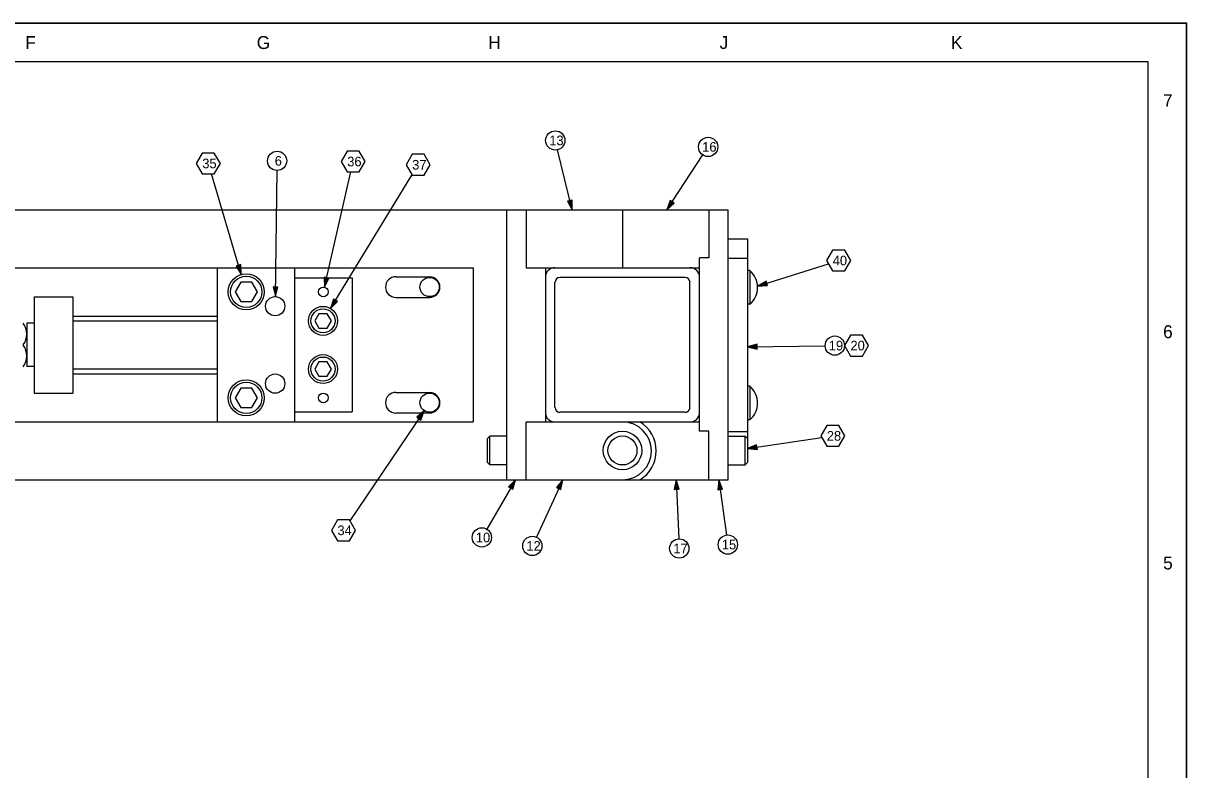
# Model space of a CAD drawing. Extents: x 0 to 34, y -1.5 to 22.
# Drawn here: x 18.92 to 34, y 12.32 to 22 of the extents above; entities that cross this region are included whole.
import ezdxf

# ---------------------------------------------------------------- set-up
doc = ezdxf.new("R2010")
doc.units = 0
for name, color, linetype in [('Level 10', 7, 'Continuous'), ('Level 2', 7, 'Continuous'), ('Level 3', 7, 'Continuous'), ('Level 4', 7, 'Continuous'), ('Level 5', 7, 'Continuous'), ('Level 6', 7, 'Continuous'), ('Level 62', 7, 'Continuous'), ('Level 63', 7, 'Continuous'), ('Level 8', 7, 'Continuous')]:
    doc.layers.add(name, color=color, linetype=linetype)

msp = doc.modelspace()

# ---------------------------------------------------------------- linework, layer by layer
at = {"layer": 'Level 10'}
for p, q in [((26.035, 19.579), (25.845, 20.359)), ((27.26, 19.579), (27.728, 20.292)), ((22.186, 18.455), (22.208, 20.09)), ((22.823, 18.577), (23.165, 20.071)), ((21.743, 18.74), (21.357, 20.046)), ((22.902, 18.3), (23.955, 20.029)), ((26.035, 19.707), (25.975, 19.693)), ((25.975, 19.693), (26.035, 19.579)), ((26.029, 19.704), (25.983, 19.693)), ((25.983, 19.693), (26.031, 19.6)), ((26.029, 19.694), (25.991, 19.687)), ((25.991, 19.687), (26.028, 19.618)), ((26.024, 19.682), (26.001, 19.682)), ((26.001, 19.682), (26.022, 19.638)), ((26.019, 19.674), (26.009, 19.671)), ((26.009, 19.671), (26.021, 19.649)), ((26.022, 19.638), (26.019, 19.674)), ((26.028, 19.618), (26.024, 19.682)), ((26.035, 19.579), (26.029, 19.704)), ((26.031, 19.6), (26.029, 19.694)), ((26.035, 19.579), (26.035, 19.707)), ((27.302, 19.7), (27.26, 19.579)), ((27.26, 19.579), (27.347, 19.668)), ((27.26, 19.579), (27.354, 19.666)), ((27.308, 19.694), (27.274, 19.596)), ((27.274, 19.596), (27.34, 19.661)), ((27.309, 19.685), (27.284, 19.61)), ((27.284, 19.61), (27.328, 19.657)), ((27.312, 19.673), (27.295, 19.628)), ((27.295, 19.628), (27.318, 19.655)), ((27.354, 19.666), (27.302, 19.7)), ((27.31, 19.66), (27.302, 19.637)), ((27.347, 19.668), (27.308, 19.694)), ((27.34, 19.661), (27.309, 19.685)), ((27.318, 19.655), (27.31, 19.66)), ((27.328, 19.657), (27.312, 19.673)), ((21.737, 18.869), (21.678, 18.851)), ((21.731, 18.865), (21.686, 18.852)), ((21.732, 18.855), (21.694, 18.847)), ((21.743, 18.74), (21.731, 18.865)), ((21.738, 18.762), (21.732, 18.855)), ((21.743, 18.74), (21.737, 18.869)), ((28.438, 18.59), (29.356, 18.881)), ((21.678, 18.851), (21.743, 18.74)), ((21.686, 18.852), (21.738, 18.762)), ((21.694, 18.847), (21.734, 18.779)), ((21.727, 18.843), (21.704, 18.842)), ((21.704, 18.842), (21.727, 18.799)), ((21.722, 18.834), (21.713, 18.832)), ((21.713, 18.832), (21.725, 18.81)), ((21.727, 18.799), (21.722, 18.834)), ((21.734, 18.779), (21.727, 18.843)), ((22.881, 18.692), (22.821, 18.706)), ((22.821, 18.706), (22.823, 18.577)), ((22.874, 18.692), (22.828, 18.702)), ((22.828, 18.702), (22.83, 18.598)), ((22.218, 18.579), (22.157, 18.58)), ((22.157, 18.58), (22.186, 18.455)), ((22.211, 18.577), (22.164, 18.578)), ((22.164, 18.578), (22.188, 18.477)), ((22.209, 18.567), (22.17, 18.571)), ((22.17, 18.571), (22.189, 18.495)), ((22.201, 18.557), (22.179, 18.563)), ((22.179, 18.563), (22.189, 18.515)), ((22.194, 18.55), (22.184, 18.551)), ((22.184, 18.551), (22.19, 18.526)), ((22.186, 18.455), (22.218, 18.579)), ((22.186, 18.455), (22.211, 18.577)), ((22.188, 18.477), (22.209, 18.567)), ((22.189, 18.495), (22.201, 18.557)), ((22.189, 18.515), (22.194, 18.55)), ((22.823, 18.577), (22.881, 18.692)), ((22.823, 18.577), (22.874, 18.692)), ((22.83, 18.598), (22.87, 18.682)), ((22.87, 18.682), (22.832, 18.694)), ((22.832, 18.694), (22.835, 18.615)), ((22.835, 18.615), (22.86, 18.674)), ((22.86, 18.674), (22.839, 18.684)), ((22.839, 18.684), (22.839, 18.636)), ((22.839, 18.636), (22.851, 18.669)), ((22.851, 18.669), (22.842, 18.671)), ((22.842, 18.671), (22.842, 18.646)), ((28.547, 18.657), (28.438, 18.59)), ((28.438, 18.59), (28.562, 18.604)), ((28.438, 18.59), (28.566, 18.598)), ((28.548, 18.649), (28.459, 18.595)), ((28.459, 18.595), (28.552, 18.603)), ((28.543, 18.641), (28.477, 18.599)), ((28.477, 18.599), (28.54, 18.608)), ((28.538, 18.63), (28.496, 18.607)), ((28.496, 18.607), (28.531, 18.612)), ((28.528, 18.622), (28.507, 18.609)), ((28.531, 18.612), (28.528, 18.622)), ((28.54, 18.608), (28.538, 18.63)), ((28.552, 18.603), (28.543, 18.641)), ((28.566, 18.598), (28.547, 18.657)), ((28.562, 18.604), (28.548, 18.649)), ((22.94, 18.423), (22.902, 18.3)), ((22.946, 18.417), (22.915, 18.317)), ((22.948, 18.408), (22.925, 18.332)), ((22.993, 18.39), (22.94, 18.423)), ((22.986, 18.392), (22.946, 18.417)), ((22.979, 18.385), (22.948, 18.408)), ((22.902, 18.3), (22.986, 18.392)), ((22.902, 18.3), (22.993, 18.39)), ((22.915, 18.317), (22.979, 18.385)), ((22.925, 18.332), (22.967, 18.38)), ((22.951, 18.396), (22.935, 18.351)), ((22.935, 18.351), (22.958, 18.378)), ((22.949, 18.383), (22.942, 18.36)), ((22.958, 18.378), (22.949, 18.383)), ((22.967, 18.38), (22.951, 18.396)), ((28.431, 17.837), (28.306, 17.804)), ((28.306, 17.804), (29.312, 17.817)), ((28.306, 17.804), (28.431, 17.775)), ((28.306, 17.804), (28.429, 17.782)), ((28.429, 17.829), (28.328, 17.802)), ((28.328, 17.802), (28.419, 17.784)), ((28.422, 17.823), (28.346, 17.802)), ((28.346, 17.802), (28.409, 17.791)), ((28.414, 17.814), (28.367, 17.803)), ((28.367, 17.803), (28.402, 17.798)), ((28.402, 17.808), (28.378, 17.802)), ((28.402, 17.798), (28.402, 17.808)), ((28.409, 17.791), (28.414, 17.814)), ((28.419, 17.784), (28.422, 17.823)), ((28.429, 17.782), (28.429, 17.829)), ((28.431, 17.775), (28.431, 17.837)), ((24.116, 16.975), (23.152, 15.548)), ((24.116, 16.975), (24.021, 16.889)), ((24.116, 16.975), (24.027, 16.887)), ((24.102, 16.958), (24.035, 16.894)), ((24.035, 16.894), (24.065, 16.869)), ((24.091, 16.944), (24.047, 16.898)), ((24.047, 16.898), (24.062, 16.881)), ((24.08, 16.926), (24.057, 16.899)), ((24.057, 16.899), (24.065, 16.894)), ((24.062, 16.881), (24.08, 16.926)), ((24.065, 16.869), (24.091, 16.944)), ((24.065, 16.894), (24.073, 16.917)), ((24.066, 16.86), (24.102, 16.958)), ((24.072, 16.854), (24.116, 16.975)), ((24.021, 16.889), (24.072, 16.854)), ((24.027, 16.887), (24.066, 16.86)), ((28.306, 16.484), (29.268, 16.627)), ((28.425, 16.533), (28.306, 16.484)), ((28.306, 16.484), (28.434, 16.472)), ((28.306, 16.484), (28.431, 16.479)), ((28.424, 16.525), (28.328, 16.486)), ((28.328, 16.486), (28.421, 16.479)), ((28.418, 16.518), (28.346, 16.487)), ((28.346, 16.487), (28.41, 16.486)), ((28.412, 16.508), (28.367, 16.491)), ((28.367, 16.491), (28.402, 16.492)), ((28.401, 16.501), (28.378, 16.492)), ((28.402, 16.492), (28.401, 16.501)), ((28.41, 16.486), (28.412, 16.508)), ((28.421, 16.479), (28.418, 16.518)), ((28.431, 16.479), (28.424, 16.525)), ((28.434, 16.472), (28.425, 16.533)), ((25.3, 16.079), (24.926, 15.439)), ((25.3, 16.079), (25.21, 15.986)), ((25.3, 16.079), (25.217, 15.985)), ((25.287, 16.061), (25.224, 15.992)), ((25.224, 15.992), (25.256, 15.97)), ((25.277, 16.046), (25.236, 15.997)), ((25.236, 15.997), (25.252, 15.981)), ((25.267, 16.027), (25.245, 15.999)), ((25.245, 15.999), (25.254, 15.994)), ((25.252, 15.981), (25.267, 16.027)), ((25.254, 15.994), (25.261, 16.018)), ((25.256, 15.97), (25.277, 16.046)), ((25.257, 15.961), (25.287, 16.061)), ((25.263, 15.955), (25.3, 16.079)), ((25.912, 16.079), (25.57, 15.335)), ((25.912, 16.079), (25.832, 15.978)), ((25.912, 16.079), (25.839, 15.977)), ((25.901, 16.059), (25.845, 15.985)), ((25.893, 16.044), (25.856, 15.991)), ((25.856, 15.991), (25.874, 15.977)), ((25.885, 16.024), (25.866, 15.994)), ((25.866, 15.994), (25.875, 15.99)), ((25.874, 15.977), (25.885, 16.024)), ((25.875, 15.99), (25.879, 16.014)), ((25.879, 15.966), (25.893, 16.044)), ((25.882, 15.957), (25.901, 16.059)), ((25.888, 15.952), (25.912, 16.079)), ((27.382, 16.079), (27.357, 15.952)), ((27.382, 16.079), (27.364, 15.955)), ((27.381, 16.056), (27.365, 15.965)), ((27.381, 16.038), (27.373, 15.975)), ((27.383, 16.018), (27.38, 15.982)), ((27.411, 15.957), (27.381, 16.056)), ((27.405, 15.963), (27.381, 16.038)), ((27.382, 16.079), (27.417, 15.312)), ((27.419, 15.955), (27.382, 16.079)), ((27.395, 15.971), (27.383, 16.018)), ((27.39, 15.983), (27.383, 16.006)), ((27.934, 16.079), (27.92, 15.95)), ((27.934, 16.079), (27.927, 15.953)), ((27.935, 16.056), (27.927, 15.964)), ((27.934, 16.079), (28.034, 15.362)), ((27.982, 15.959), (27.934, 16.079)), ((27.936, 16.039), (27.934, 15.975)), ((27.973, 15.96), (27.935, 16.056)), ((27.966, 15.966), (27.936, 16.039)), ((27.957, 15.973), (27.94, 16.018)), ((27.94, 16.018), (27.94, 15.982)), ((27.95, 15.984), (27.941, 16.007)), ((25.21, 15.986), (25.263, 15.955)), ((25.217, 15.985), (25.257, 15.961)), ((25.832, 15.978), (25.888, 15.952)), ((25.839, 15.977), (25.882, 15.957)), ((25.845, 15.985), (25.879, 15.966)), ((27.357, 15.952), (27.419, 15.955)), ((27.364, 15.955), (27.411, 15.957)), ((27.365, 15.965), (27.405, 15.963)), ((27.373, 15.975), (27.395, 15.971)), ((27.38, 15.982), (27.39, 15.983)), ((27.92, 15.95), (27.982, 15.959)), ((27.927, 15.964), (27.966, 15.966)), ((27.927, 15.953), (27.973, 15.96)), ((27.934, 15.975), (27.957, 15.973)), ((27.94, 15.982), (27.95, 15.984))]:
    msp.add_line(p, q, dxfattribs=at)
for points in [[(21.238, 20.046), (21.395, 20.046), (21.473, 20.181), (21.395, 20.317), (21.238, 20.317), (21.16, 20.181)], [(23.118, 20.071), (23.274, 20.071), (23.352, 20.207), (23.274, 20.342), (23.118, 20.342), (23.04, 20.207)], [(23.96, 20.029), (24.116, 20.029), (24.194, 20.164), (24.116, 20.3), (23.96, 20.3), (23.881, 20.164)], [(29.41, 18.787), (29.567, 18.787), (29.645, 18.922), (29.567, 19.058), (29.41, 19.058), (29.332, 18.922)], [(29.641, 17.684), (29.797, 17.684), (29.875, 17.819), (29.797, 17.954), (29.641, 17.954), (29.562, 17.819)], [(29.334, 16.513), (29.49, 16.513), (29.568, 16.649), (29.49, 16.784), (29.334, 16.784), (29.256, 16.649)], [(22.99, 15.288), (23.146, 15.288), (23.224, 15.423), (23.146, 15.559), (22.99, 15.559), (22.912, 15.423)]]:
    msp.add_lwpolyline(points, close=True, dxfattribs=at)
for centre in [(25.815, 20.48), (27.796, 20.396), (22.209, 20.215), (29.438, 17.819), (24.863, 15.331), (25.517, 15.221), (27.422, 15.188), (28.051, 15.238)]:
    msp.add_circle(centre, 0.125, dxfattribs=at)
at = {"layer": 'Level 2'}
for p, q in [((12.436, 19.579), (28.056, 19.579)), ((11.437, 18.829), (24.749, 18.829)), ((23.748, 18.71), (24.186, 18.71)), ((24.749, 18.829), (24.749, 16.829)), ((25.686, 18.829), (25.686, 16.829)), ((23.748, 18.445), (24.186, 18.445)), ((23.748, 17.21), (24.186, 17.21)), ((23.748, 16.945), (24.186, 16.945)), ((11.437, 16.829), (24.749, 16.829)), ((24.936, 16.615), (24.967, 16.646)), ((24.936, 16.302), (24.936, 16.615)), ((24.967, 16.271), (24.967, 16.646)), ((25.186, 16.646), (24.967, 16.646)), ((28.056, 16.646), (28.275, 16.646)), ((28.275, 16.271), (28.275, 16.646)), ((28.306, 16.615), (28.275, 16.646)), ((24.967, 16.271), (24.936, 16.302)), ((28.275, 16.271), (28.306, 16.302)), ((25.186, 16.271), (24.967, 16.271)), ((28.056, 16.271), (28.275, 16.271)), ((12.436, 16.079), (28.056, 16.079))]:
    msp.add_line(p, q, dxfattribs=at)
for centre in [(24.186, 18.579), (24.186, 17.079)]:
    msp.add_circle(centre, 0.125, dxfattribs=at)
for centre, radius, start, end in [((23.748, 18.578), 0.134, 90, 270), ((24.186, 18.578), 0.133, 270, 90), ((23.748, 17.078), 0.134, 90, 270), ((24.186, 17.078), 0.133, 270, 90)]:
    msp.add_arc(centre, radius, start, end, dxfattribs=at)
at = {"layer": 'Level 3'}
for p, q in [((21.434, 18.829), (21.434, 16.829)), ((22.434, 18.829), (22.434, 16.829))]:
    msp.add_line(p, q, dxfattribs=at)
for points in [[(21.881, 18.641), (21.737, 18.641), (21.665, 18.516), (21.737, 18.391), (21.881, 18.391), (21.953, 18.516)], [(21.881, 17.266), (21.737, 17.266), (21.665, 17.141), (21.737, 17.016), (21.881, 17.016), (21.953, 17.141)]]:
    msp.add_lwpolyline(points, close=True, dxfattribs=at)
for centre, radius in [((21.809, 18.516), 0.234), ((21.809, 18.516), 0.203), ((22.184, 18.33), 0.125), ((21.809, 17.141), 0.234), ((22.184, 17.326), 0.125), ((21.809, 17.141), 0.203)]:
    msp.add_circle(centre, radius, dxfattribs=at)
at = {"layer": 'Level 4'}
for p, q in [((22.434, 18.698), (23.184, 18.698)), ((23.184, 18.698), (23.184, 16.958)), ((19.059, 18.453), (19.059, 17.203)), ((19.059, 18.453), (19.559, 18.453)), ((19.559, 18.453), (19.559, 17.203)), ((19.059, 18.108), (18.965, 18.108)), ((18.965, 18.108), (18.965, 17.546)), ((19.559, 18.203), (21.434, 18.203)), ((19.559, 18.14), (21.434, 18.14)), ((19.059, 17.546), (18.965, 17.546)), ((19.559, 17.516), (21.434, 17.516)), ((19.559, 17.454), (21.434, 17.454)), ((19.059, 17.203), (19.559, 17.203)), ((22.434, 16.958), (23.184, 16.958))]:
    msp.add_line(p, q, dxfattribs=at)
for points in [[(22.858, 18.233), (22.75, 18.233), (22.696, 18.14), (22.75, 18.046), (22.858, 18.046), (22.912, 18.14)], [(22.858, 17.608), (22.75, 17.608), (22.696, 17.515), (22.75, 17.421), (22.858, 17.421), (22.912, 17.515)]]:
    msp.add_lwpolyline(points, close=True, dxfattribs=at)
for centre, radius in [((22.809, 18.516), 0.063), ((22.804, 18.14), 0.188), ((22.804, 18.14), 0.156), ((22.804, 17.515), 0.188), ((22.804, 17.515), 0.156), ((22.809, 17.141), 0.063)]:
    msp.add_circle(centre, radius, dxfattribs=at)
for centre in [(18.731, 17.968), (18.731, 17.686)]:
    msp.add_arc(centre, 0.234, 323.1301, 36.8699, dxfattribs=at)
at = {"layer": 'Level 5'}
for p, q in [((25.186, 16.079), (25.186, 19.579)), ((25.436, 19.579), (25.436, 18.829)), ((26.686, 19.579), (26.686, 18.829)), ((25.436, 18.829), (27.686, 18.829)), ((25.436, 16.079), (25.436, 16.829)), ((25.436, 16.829), (27.686, 16.829))]:
    msp.add_line(p, q, dxfattribs=at)
msp.add_circle((26.686, 16.459), 0.25, dxfattribs=at)
msp.add_arc((26.686, 16.454), 0.375, 270, 90, dxfattribs=at)
at = {"layer": 'Level 6'}
for p, q in [((26.686, 19.579), (26.686, 18.834)), ((27.806, 19.577), (27.806, 18.959)), ((28.056, 16.079), (28.056, 19.579)), ((28.056, 19.204), (28.306, 19.204)), ((28.306, 19.204), (28.306, 16.302)), ((27.806, 18.959), (27.686, 18.959)), ((27.686, 16.709), (27.686, 18.959)), ((28.056, 18.954), (28.306, 18.954)), ((28.337, 18.792), (28.306, 18.792)), ((28.337, 18.792), (28.337, 18.355)), ((28.337, 18.355), (28.306, 18.355)), ((28.337, 17.292), (28.306, 17.292)), ((28.337, 17.292), (28.337, 16.855)), ((28.337, 16.855), (28.306, 16.855)), ((27.806, 16.709), (27.686, 16.709)), ((27.806, 16.079), (27.806, 16.709)), ((28.056, 16.704), (28.306, 16.704))]:
    msp.add_line(p, q, dxfattribs=at)
msp.add_circle((26.686, 16.459), 0.188, dxfattribs=at)
msp.add_arc((26.686, 16.454), 0.438, 301.0027, 58.9973, dxfattribs=at)
at = {"layer": 'Level 62'}
msp.add_lwpolyline([(0, 22), (33.992, 22), (33.992, 0.047), (0, 0.047)], close=True, dxfattribs=at)
at = {"layer": 'Level 63'}
for p, q in [((34, 22), (0, 22)), ((34, 0), (34, 22)), ((33.5, 21.499), (1.501, 21.499)), ((33.5, 0.5), (33.5, 21.499))]:
    msp.add_line(p, q, dxfattribs=at)
at = {"layer": 'Level 8'}
for p, q in [((27.499, 18.704), (25.874, 18.704)), ((25.811, 17.017), (25.811, 18.642)), ((27.561, 17.017), (27.561, 18.642)), ((27.499, 16.954), (25.874, 16.954))]:
    msp.add_line(p, q, dxfattribs=at)
for centre, radius, start, end in [((25.811, 18.704), 0.125, 90, 180), ((25.874, 18.641), 0.0625, 90, 180), ((27.499, 18.641), 0.0625, 0, 90), ((27.561, 18.704), 0.125, 0, 90), ((28.151, 18.573), 0.287, 310.383, 49.617), ((28.151, 17.073), 0.287, 310.383, 49.617), ((25.811, 16.954), 0.125, 180, 270), ((25.874, 17.016), 0.0625, 180, 270), ((27.499, 17.016), 0.0625, 270, 360), ((27.561, 16.954), 0.125, 270, 360)]:
    msp.add_arc(centre, radius, start, end, dxfattribs=at)

# ---------------------------------------------------------------- texts
at = {"layer": 'Level 10'}
for s, p in [('13', (25.737, 20.418)), ('16', (27.719, 20.334)), ('35', (21.239, 20.119)), ('6', (22.178, 20.153)), ('36', (23.118, 20.144)), ('37', (23.96, 20.102)), ('40', (29.411, 18.86)), ('19', (29.36, 17.757)), ('20', (29.641, 17.757)), ('28', (29.334, 16.586)), ('34', (22.991, 15.361)), ('10', (24.785, 15.268)), ('12', (25.44, 15.159)), ('17', (27.345, 15.125)), ('15', (27.974, 15.176))]:
    msp.add_text(s, height=0.125, dxfattribs=at).set_placement(p)
at = {"layer": 'Level 63'}
for s, height, p in [('F', 0.167, (18.945, 21.666)), ('G', 0.167, (21.945, 21.666)), ('H', 0.167, (24.945, 21.666)), ('J', 0.167, (27.945, 21.666)), ('K', 0.167, (30.945, 21.666)), ('7', 0.162, (33.696, 20.918)), ('6', 0.167, (33.694, 17.916)), ('5', 0.167, (33.694, 14.916))]:
    msp.add_text(s, height=height, dxfattribs=at).set_placement(p)

doc.saveas('drawing.dxf')
